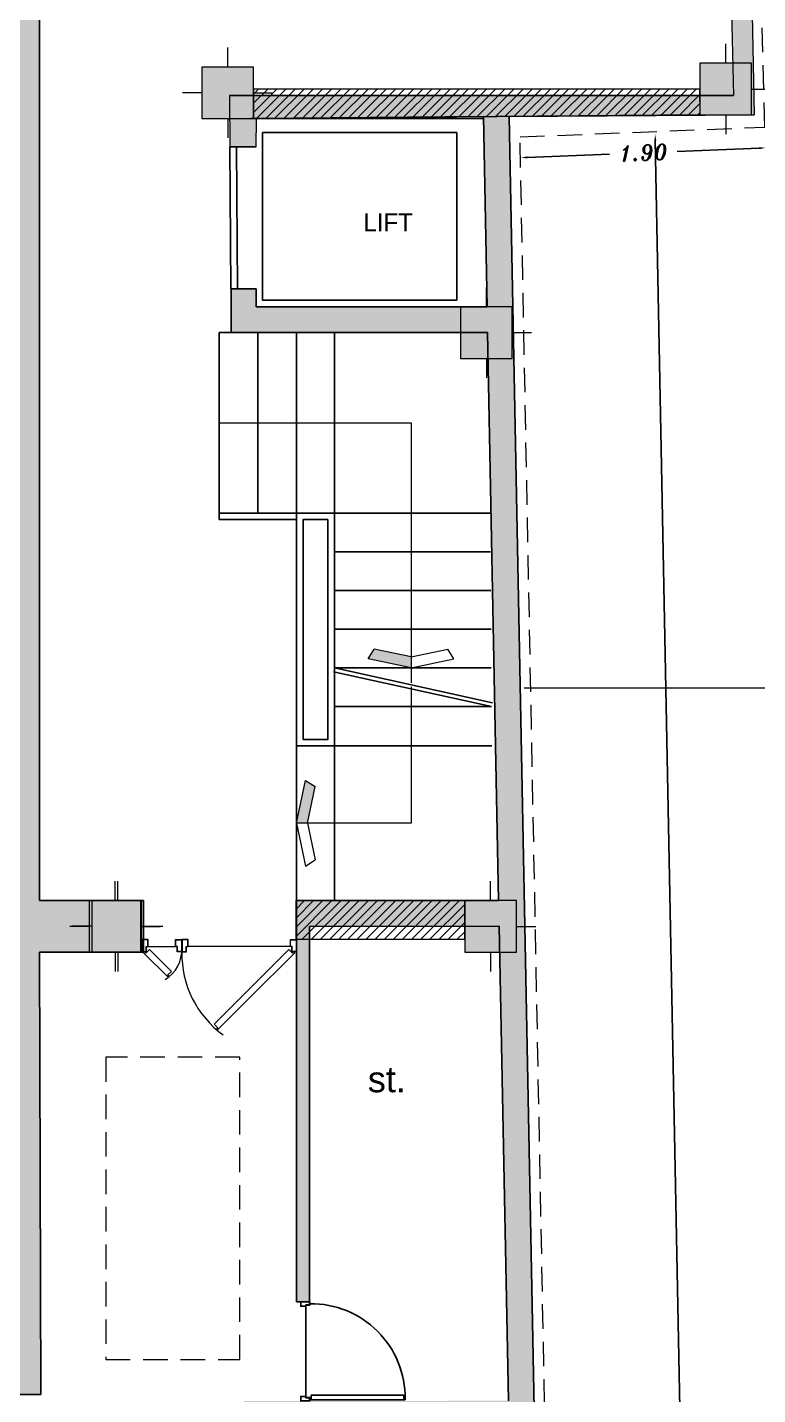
# Model space of a CAD drawing. Header units: inches. Extents: x 70 to 1974, y -315 to 363.
# Drawn here: x 914 to 919.67, y 234 to 244.6 of the extents above; entities that cross this region are included whole.
import ezdxf

# ---------------------------------------------------------------- set-up
doc = ezdxf.new("R2010")
doc.units = ezdxf.units.IN
doc.header["$MEASUREMENT"] = 0
doc.linetypes.add('DASHDOT', pattern=[1, 0.5, -0.25, 0, -0.25])
doc.linetypes.add('DASHED2', pattern=[9.525, 6.35, -3.175])
doc.layers.add('AX', color=7, linetype='Continuous', lineweight=18, true_color=0xb7ad8f)
doc.layers.add('elev', color=8, linetype='Continuous')
for name, color, linetype, lineweight in [('FURN', 155, 'Continuous', 13), ('Furniture Movable', 8, 'Continuous', 9), ('hidden line', 252, 'Continuous', 5), ('LAYER1', 8, 'Continuous', 9)]:
    doc.layers.add(name, color=color, linetype=linetype, lineweight=lineweight)
doc.layers.add('PDF_stair-open-win', color=7, linetype='Continuous', true_color=0x6d6d6d)
doc.styles.add('87', font='comic.ttf')
doc.styles.get("Standard").update_dxf_attribs({"font": 'arial.ttf'})
doc.styles.add('STYLE3', font='italict.shx')
doc.dimstyles.new('mo', dxfattribs={"dimscale": 0.08, "dimtxt": 1.5, "dimasz": 0.6, "dimexe": 1, "dimexo": 1, "dimgap": 1, "dimtad": 0, "dimzin": 1, "dimdsep": 46, "dimtxsty": 'STYLE3', "dimcen": 2.5, "dimse1": 1, "dimse2": 1, "dimclrd": 1, "dimclre": 2, "dimclrt": 1, "dimadec": 0, "dimazin": 0, "dimtm": 1e-09, "dimtfac": 1, "dimtix": 1, "dimtmove": 0, "dimatfit": 1, "dimfxl": 0, "dimtolj": 1, "dimtzin": 0, "dimarcsym": 0})

# ---------------------------------------------------------------- blocks, each defined once
blk = doc.blocks.new('DR100K')
at = {"color": 0}
blk.add_line((-0.046, -0.052), (-0.954, -0.052), dxfattribs=at)
at = {"color": 0, "linetype": 'Continuous'}
for p, q in [((-0.059, -0.573), (-0.059, -0.107)), ((-0.059, -0.107), (-0.02, -0.107)), ((-0.019, -0.107), (-0.019, -0.092)), ((-0.019, -0.092), (-0.011, -0.092)), ((-0.011, -0.092), (-0.011, -0.573)), ((-0.059, -1.039), (-0.059, -0.573)), ((-0.011, -0.573), (-0.011, -1.054)), ((-0.02, -1.039), (-0.059, -1.039)), ((-0.019, -1.054), (-0.019, -1.039)), ((-0.011, -1.054), (-0.019, -1.054))]:
    blk.add_line(p, q, dxfattribs=at)
for points in [[(-0.954, -0.052), (-0.954, 0), (-1, 0), (-1, -0.092), (-0.966, -0.092), (-0.966, -0.052)], [(-0.046, -0.052), (-0.046, 0), (0, 0), (0, -0.092), (-0.034, -0.092), (-0.034, -0.052)], [(-0.956, -0.051), (-0.956, -0.002), (-0.998, -0.002), (-0.998, -0.09), (-0.968, -0.09), (-0.968, -0.051)], [(-0.044, -0.051), (-0.044, -0.002), (-0.002, -0.002), (-0.002, -0.09), (-0.032, -0.09), (-0.032, -0.051)]]:
    blk.add_lwpolyline(points, close=True, dxfattribs=at)
blk.add_arc((-0.029, -0.103), 0.951, 179.3821, 270.6161, dxfattribs=at)
blk = doc.blocks.new('FLASH2')
at = {"linetype": 'Continuous'}
blk.add_hatch(color=0, dxfattribs=at).paths.add_polyline_path([(-0.084, 0), (0, 0), (-0.07, 0.332), (-0.144, 0.285)])
at = {"color": 0, "linetype": 'Continuous'}
for p, q in [((-0.07, 0.332), (-0.144, 0.285)), ((0, 0), (-0.07, 0.332)), ((-0.084, 0), (-0.144, 0.285)), ((-0.084, 0), (-0.144, -0.285)), ((-0.084, 0), (0, 0)), ((0, 0), (-0.07, -0.332)), ((-0.07, -0.332), (-0.144, -0.285))]:
    blk.add_line(p, q, dxfattribs=at)
blk = doc.blocks.new('DBLDR120K')
at = {"linetype": 'Continuous'}
for p, q in [((-1.18, -0.096), (-1.186, -0.102)), ((-1.186, -0.102), (-0.995, -0.293)), ((-1.169, -0.107), (-1.18, -0.096)), ((-1.14, -0.078), (-1.169, -0.107)), ((-0.403, -0.42), (-0.06, -0.078)), ((-0.014, -0.102), (-0.368, -0.455)), ((-0.06, -0.078), (-0.031, -0.107)), ((-0.031, -0.107), (-0.02, -0.096)), ((-0.02, -0.096), (-0.014, -0.102)), ((-1, -0.276), (-0.971, -0.247)), ((-0.989, -0.287), (-1, -0.276)), ((-0.995, -0.293), (-0.989, -0.287)), ((-0.639, -0.657), (-0.403, -0.42)), ((-0.368, -0.455), (-0.615, -0.703)), ((-0.61, -0.686), (-0.639, -0.657)), ((-0.621, -0.697), (-0.61, -0.686)), ((-0.615, -0.703), (-0.621, -0.697))]:
    blk.add_line(p, q, dxfattribs=at)
for p, q in [((-1.152, -0.055), (-0.938, -0.055)), ((-1.14, -0.078), (-0.971, -0.247)), ((-0.048, -0.055), (-0.842, -0.055))]:
    blk.add_line(p, q)
for points in [[(-1.152, -0.055), (-1.152, 0), (-1.2, 0), (-1.2, -0.096), (-1.164, -0.096), (-1.164, -0.055)], [(-0.938, -0.055), (-0.938, 0), (-0.89, 0), (-0.89, -0.096), (-0.926, -0.096), (-0.926, -0.055)], [(-0.842, -0.055), (-0.842, 0), (-0.89, 0), (-0.89, -0.096), (-0.854, -0.096), (-0.854, -0.055)], [(-0.048, -0.055), (-0.048, 0), (0, 0), (0, -0.096), (-0.036, -0.096), (-0.036, -0.055)], [(-1.154, -0.053), (-1.154, -0.002), (-1.198, -0.002), (-1.198, -0.094), (-1.166, -0.094), (-1.166, -0.053)], [(-0.936, -0.053), (-0.936, -0.002), (-0.892, -0.002), (-0.892, -0.094), (-0.924, -0.094), (-0.924, -0.053)], [(-0.844, -0.053), (-0.844, -0.002), (-0.888, -0.002), (-0.888, -0.094), (-0.856, -0.094), (-0.856, -0.053)], [(-0.046, -0.053), (-0.046, -0.002), (-0.002, -0.002), (-0.002, -0.094), (-0.034, -0.094), (-0.034, -0.053)]]:
    blk.add_lwpolyline(points, close=True, dxfattribs=at)
for centre, radius, start, end in [((-1.665, -0.111), 0.776, 8.0415, 8.1907), ((-0.114, -0.111), 0.776, 171.8093, 171.9585), ((-1.154, -0.082), 0.264, 300.4974, 3.1415), ((-0.114, -0.111), 0.776, 178.9285, 233.9661)]:
    blk.add_arc(centre, radius, start, end)
blk = doc.blocks.new('AAAA')
at = {"layer": 'AX'}
h = blk.add_hatch(color=256, dxfattribs=at)
h.dxf.hatch_style = 1
h.paths.add_polyline_path([(0.7, 0.623), (0.3, 0.623), (0.3, 0.223), (0.7, 0.223)])
at = {"layer": 'AX', "linetype": 'DASHDOT'}
for p, q in [((0.5, 0.623), (0.5, 0.773)), ((0.3, 0.423), (0.15, 0.423)), ((0.7, 0.423), (0.85, 0.423)), ((0.5, 0.223), (0.5, 0.073))]:
    blk.add_line(p, q, dxfattribs=at)
at = {"layer": 'AX'}
blk.add_lwpolyline([(0.3, 0.223), (0.7, 0.223), (0.7, 0.623), (0.3, 0.623)], close=True, dxfattribs=at)
blk = doc.blocks.new('*D252')
at = {"color": 1, "lineweight": -2, "transparency": 16777216}
for p, q in [((919.984, 254.235), (920.107, 249.385)), ((920.246, 243.884), (920.123, 248.734))]:
    blk.add_line(p, q, dxfattribs=at)
at = {"color": 1, "transparency": 16777216}
for points in [[(919.992, 254.235), (919.976, 254.235), (919.983, 254.283)], [(920.254, 243.884), (920.238, 243.883), (920.248, 243.836)]]:
    blk.add_solid(points, dxfattribs=at)
at = {"layer": 'Defpoints', "color": 0, "transparency": 16777216}
for p in [(919.458, 254.27), (920.248, 243.836), (919.723, 243.822)]:
    blk.add_point(p, dxfattribs=at)
at = {"color": 1, "transparency": 16777216, "insert": (920.115, 249.059), "char_height": 0.12, "attachment_point": 5, "rotation": 271.4511, "style": 'STYLE3'}
blk.add_mtext('\\A1;10.45', dxfattribs=at)
blk = doc.blocks.new('*D253')
at = {"color": 1, "lineweight": -2, "transparency": 16777216}
for p, q in [((919.681, 243.66), (919.043, 243.634)), ((917.88, 243.588), (918.518, 243.613))]:
    blk.add_line(p, q, dxfattribs=at)
at = {"color": 1, "transparency": 16777216}
for points in [[(919.681, 243.668), (919.682, 243.652), (919.729, 243.662)], [(917.879, 243.596), (917.88, 243.58), (917.832, 243.586)]]:
    blk.add_solid(points, dxfattribs=at)
at = {"layer": 'Defpoints', "color": 0, "transparency": 16777216}
for p in [(917.825, 243.747), (919.723, 243.822), (917.832, 243.586)]:
    blk.add_point(p, dxfattribs=at)
at = {"color": 1, "transparency": 16777216, "insert": (918.78, 243.624), "char_height": 0.12, "attachment_point": 5, "rotation": 2.2821, "style": 'STYLE3'}
blk.add_mtext('\\A1;1.90', dxfattribs=at)
blk = doc.blocks.new('*D260')
at = {"color": 1, "lineweight": -2, "transparency": 16777216}
for p, q in [((918.874, 243.718), (919.243, 224.627)), ((919.625, 204.861), (919.256, 223.952))]:
    blk.add_line(p, q, dxfattribs=at)
at = {"color": 1, "transparency": 16777216}
for points in [[(918.882, 243.718), (918.866, 243.718), (918.873, 243.766)], [(919.633, 204.861), (919.617, 204.861), (919.625, 204.813)]]:
    blk.add_solid(points, dxfattribs=at)
at = {"layer": 'Defpoints', "color": 0, "transparency": 16777216}
for p in [(917.824, 243.746), (918.577, 204.793), (919.625, 204.813)]:
    blk.add_point(p, dxfattribs=at)
at = {"color": 1, "transparency": 16777216, "insert": (919.249, 224.29), "char_height": 0.12, "attachment_point": 5, "rotation": 271.1065, "style": 'STYLE3'}
blk.add_mtext('\\A1;38.96', dxfattribs=at)
blk = doc.blocks.new('st2')
at = {"layer": 'AX', "linetype": 'Continuous'}
h = blk.add_hatch(dxfattribs=at)
h.set_pattern_fill('ANSI31', color=256, scale=0.4)
h.set_pattern_definition([(45, (124.16598, -0.000646), (-0.035355339, 0.035355339), [])])
h.paths.add_polyline_path([(374.5, 64.323), (374.5, 64.323), (371.038, 64.323), (371.038, 64.095), (374.5, 64.123)])
h = blk.add_hatch(dxfattribs=at)
h.set_pattern_fill('ANSI31', color=256, scale=0.4)
h.paths.add_polyline_path([(371.365, 58.031), (371.365, 57.731), (372.677, 57.731), (372.677, 58.031)])
for p, q in [((372.813, 64.095), (371.013, 64.095)), ((374.5, 64.123), (371.038, 64.095))]:
    blk.add_line(p, q)
blk.add_line((371.365, 58.031), (371.365, 57.731), dxfattribs=at)
blk.add_lwpolyline([(374.5, 64.323), (371.038, 64.323), (371.038, 64.095), (374.502, 64.123)], close=True, dxfattribs=at)
for points in [[(370.165, 58.031), (370.165, 57.731)], [(371.365, 57.731), (372.677, 57.731), (372.677, 58.031), (371.365, 58.031)]]:
    blk.add_lwpolyline(points, dxfattribs=at)
for p in [(374.2, 63.9), (370.338, 63.871), (372.344, 62.012), (369.464, 57.408), (372.377, 57.408)]:
    blk.add_blockref('AAAA', p, dxfattribs=at)

msp = doc.modelspace()

# ---------------------------------------------------------------- hatches: boundary and pattern name
h = msp.add_hatch(color=156)
h.dxf.hatch_style = 1
h.paths.add_polyline_path([(919.45657, 253.16385), (919.25679, 253.15245), (919.31772, 250.68949), (918.70048, 250.68949), (918.70048, 250.48949), (919.32267, 250.48949), (919.48152, 244.06805), (915.57195, 244.06805), (915.57482, 243.66919), (915.77482, 243.66919), (915.77817, 243.89027), (917.54118, 243.9046), (917.56977, 242.43068), (915.77877, 242.43068), (915.77877, 242.56919), (915.58371, 242.56919), (915.58371, 242.23068), (917.57364, 242.23068), (917.65905, 237.82674), (916.09167, 237.82574), (916.09168, 234.71607), (916.19168, 234.71612), (916.19167, 237.62579), (917.66293, 237.62674), (917.73428, 233.94764), (915.68277, 233.94661), (915.68277, 232.49513), (915.78277, 232.49513), (915.78277, 233.84666), (917.73622, 233.84764), (917.74584, 233.35186), (917.2516, 233.35186), (917.25497, 232.85186), (917.75553, 232.85186), (917.75359, 232.95186), (917.35429, 232.95186), (917.35227, 233.25186), (917.74778, 233.25186), (917.80532, 230.28493), (915.79817, 230.28493), (915.79817, 230.82636), (915.69817, 230.82636), (915.69817, 230.08493), (918.00923, 230.08493), (917.74118, 243.90643), (919.64049, 243.91841)])
h.paths.add_polyline_path([(915.68323, 252.94863), (915.48323, 252.93722), (915.48323, 251.59662), (914.4588, 251.59662), (914.4588, 251.39662), (915.58323, 251.39662), (915.58323, 246.26805), (914.09817, 246.26805), (914.09817, 246.16805), (912.68323, 246.16805), (912.68323, 246.86805), (912.58323, 246.86805), (912.58323, 246.06805), (915.78323, 246.06805), (915.78323, 250.48949), (916.30048, 250.48949), (916.30048, 250.68949), (915.68323, 250.68949)])
h.paths.add_polyline_path([(912.68323, 252.77752), (911.68236, 252.72043), (911.68236, 252.5201), (912.58323, 252.57149), (912.58323, 247.90801), (912.68323, 247.90801)])
h.paths.add_polyline_path([(910.48236, 252.65199), (909.38972, 252.58966), (908.61073, 233.99661), (909.28717, 233.99726), (909.29234, 234.19726), (908.76935, 234.19219), (909.23243, 244.56805), (912.69516, 244.56805), (912.69516, 244.66805), (909.82712, 244.66805), (909.82712, 246.16805), (911.28323, 246.16805), (911.28323, 245.46805), (911.38323, 245.46805), (911.38323, 246.89879), (911.28323, 246.89879), (911.28323, 246.26805), (909.29928, 246.26805), (909.37059, 247.66805), (911.38323, 247.66805), (911.38323, 248.26805), (911.58323, 248.26805), (911.58323, 248.36805), (911.28323, 248.36805), (911.28323, 247.76805), (909.37504, 247.76805), (909.58148, 252.40028), (910.48236, 252.45166)])
h.paths.add_polyline_path([(909.72706, 246.16805), (909.72706, 245.41805), (909.26586, 245.41805), (909.29482, 246.16805)], flags=16)
h.paths.add_polyline_path([(909.72706, 245.31805), (909.72706, 244.66805), (909.23689, 244.66805), (909.26199, 245.31805)], flags=16)
h.paths.add_polyline_path([(914.09817, 244.86805), (913.89817, 244.86805), (913.90867, 234.19715), (913.01486, 234.1967), (913.00917, 233.99726), (914.10867, 233.99726), (914.09817, 237.42662), (914.90458, 237.42662), (914.90458, 237.82662), (914.09817, 237.82662)])

# ---------------------------------------------------------------- linework, layer by layer
for p, q in [((914.09817, 237.82662), (914.09817, 244.86805)), ((919.48152, 244.06805), (915.57195, 244.06805)), ((917.54118, 243.9046), (915.77817, 243.89027)), ((917.56977, 242.43068), (917.54118, 243.9046)), ((919.64049, 243.91841), (917.74118, 243.90643)), ((917.74118, 243.90643), (918.49805, 204.88015)), ((915.77877, 243.66919), (915.57482, 243.66919)), ((915.58371, 242.56919), (915.58371, 242.23068)), ((915.77877, 242.56919), (915.58371, 242.56919)), ((915.77877, 242.56919), (915.77877, 242.43068)), ((917.56977, 242.43068), (915.77877, 242.43068)), ((917.57364, 242.23068), (915.58371, 242.23068)), ((917.65905, 237.82674), (917.57364, 242.23068)), ((914.90458, 237.82662), (914.09817, 237.82662)), ((914.90458, 237.82662), (914.90458, 237.42662)), ((917.65905, 237.82674), (916.09167, 237.82574)), ((916.09168, 234.71607), (916.09167, 237.82574)), ((917.66293, 237.62674), (916.19167, 237.62579)), ((916.19168, 234.71612), (916.19167, 237.62579)), ((914.10867, 233.99726), (914.09817, 237.42662)), ((914.90458, 237.42662), (914.09817, 237.42662)), ((916.19168, 234.71612), (916.09132, 234.71607)), ((913.00917, 233.99726), (914.10867, 233.99726))]:
    msp.add_line(p, q)
msp.add_lwpolyline([(917.73428, 233.94764), (917.66293, 237.62674)])
at = {"layer": 'elev'}
for p, q in [((915.57482, 243.66919), (915.58272, 242.56919)), ((915.62482, 243.66954), (915.63272, 242.56954)), ((915.78371, 242.23068), (915.49167, 242.23043)), ((915.49167, 242.23043), (915.49167, 240.83056)), ((915.79167, 242.23043), (915.79167, 240.83056)), ((916.09167, 242.23043), (916.09167, 240.83056)), ((916.38517, 242.23068), (916.38517, 240.83068)), ((916.09167, 240.83056), (915.49167, 240.83056)), ((915.49167, 240.83056), (915.49167, 240.78056)), ((916.09167, 240.78056), (915.49167, 240.78056)), ((917.59411, 240.83068), (916.09167, 240.83068)), ((917.59602, 240.53068), (916.38517, 240.53068)), ((917.59793, 240.23068), (916.38517, 240.23068)), ((917.59984, 239.93068), (916.38517, 239.93068)), ((916.37842, 239.60086), (917.60366, 239.33068)), ((917.60175, 239.63068), (916.38517, 239.63068)), ((916.3856, 239.62999), (917.61083, 239.35981)), ((917.60366, 239.33068), (916.38517, 239.33068)), ((917.6056, 239.02671), (916.09167, 239.02601)), ((916.09167, 239.02596), (916.09167, 237.82608)), ((916.38517, 239.0262), (916.38517, 237.8262))]:
    msp.add_line(p, q, dxfattribs=at)
for points in [[(915.82817, 243.78068), (917.33407, 243.78068), (917.33407, 242.48068), (915.82817, 242.48068)], [(916.38517, 240.83068), (916.09167, 240.83068), (916.09167, 239.02596), (916.38517, 239.02596)], [(916.33517, 240.78068), (916.14167, 240.78068), (916.14167, 239.07596), (916.33517, 239.07596)]]:
    msp.add_lwpolyline(points, close=True, dxfattribs=at)
msp.add_lwpolyline([(916.09167, 239.02596), (916.38517, 239.02596), (916.38517, 239.0262)], dxfattribs=at)
at = {"layer": 'Furniture Movable', "color": 0}
for p, q in [((919.45657, 253.16385), (919.64049, 243.91841)), ((919.32267, 250.48949), (919.48152, 244.06805)), ((915.57195, 244.06805), (915.57482, 243.66919)), ((915.77817, 243.89027), (915.77482, 243.66919))]:
    msp.add_line(p, q, dxfattribs=at)
at = {"layer": 'hidden line', "color": 251, "linetype": 'DASHED2', "ltscale": 0.03, "true_color": 0x636466}
msp.add_lwpolyline([(900.26986, 189.91512), (910.98578, 189.64698), (918.33736, 189.61478), (918.56036, 203.76342), (918.57796, 204.88033), (917.82513, 243.74679), (919.72285, 243.82242), (919.4582, 254.26991), (909.36304, 254.58249), (908.10678, 224.5981), (901.7401, 223.94583), (901.93573, 220.65164), (900.94013, 220.55791), (900.56559, 207.22164), (900.17989, 189.91737)], dxfattribs=at)
at = {"layer": 'hidden line', "linetype": 'DASHED2', "ltscale": 0.03}
msp.add_lwpolyline([(915.65058, 236.61239), (914.61127, 236.61239), (914.61127, 234.26829), (915.65058, 234.26829)], close=True, dxfattribs=at)
at = {"layer": 'LAYER1', "color": 156}
for p, q in [((915.49167, 241.53049), (916.97944, 241.53049)), ((916.97944, 241.53049), (916.97944, 239.51526)), ((916.97944, 239.48437), (916.97944, 238.4262)), ((916.97944, 238.4262), (916.09167, 238.4262))]:
    msp.add_line(p, q, dxfattribs=at)
at = {"layer": 'PDF_stair-open-win', "lineweight": 9}
msp.add_line((917.85719, 239.47451), (929.12898, 239.47451), dxfattribs=at)

# ---------------------------------------------------------------- block references
msp.add_blockref('st2', (544.72007, 179.79497))
at = {"layer": 'AX', "linetype": 'Continuous'}
msp.add_blockref('AAAA', (914.20417, 237.20338), dxfattribs=at)
at = {"layer": 'elev', "xscale": -0.7692603617165097, "yscale": 0.7692603617165097, "zscale": 0.7692603617165097, "rotation": 89.99999999952287}
msp.add_blockref('DR100K', (916.12364, 233.94681), dxfattribs=at)
at = {"layer": 'FURN', "linetype": 'ByBlock', "rotation": 0.003832469982088714}
msp.add_blockref('DBLDR120K', (916.09166, 237.52419), dxfattribs=at)
at = {"layer": 'LAYER1', "color": 156, "xscale": -1, "rotation": 90}
msp.add_blockref('FLASH2', (916.97944, 239.63068), dxfattribs=at)
at = {"layer": 'LAYER1', "color": 156, "xscale": -1}
msp.add_blockref('FLASH2', (916.09167, 238.42602), dxfattribs=at)

# ---------------------------------------------------------------- texts
at = {"insert": (916.60985, 243.15389), "char_height": 0.14, "attachment_point": 1, "style": '87'}
msp.add_mtext_dynamic_manual_height_columns('LIFT', width=0.2453243, gutter_width=0.7, heights=[0], dxfattribs=at)
at = {"insert": (916.64443, 236.53989), "char_height": 0.2, "attachment_point": 1}
msp.add_mtext_dynamic_manual_height_columns('st.', width=0.8488508, gutter_width=1, heights=[0], dxfattribs=at)

# ---------------------------------------------------------------- dimensions: what is measured, and where the dimension line sits
for p1, p2, distance, picture, middle in [((919.4582, 254.26991), (919.72285, 243.82242), 0.52485, '*D252', (920.11521, 249.05945)), ((919.72285, 243.82242), (917.82513, 243.74679), 0.16087, '*D253', (918.7804, 243.62386))]:
    dim = msp.add_aligned_dim(p1=p1, p2=p2, distance=distance, dimstyle='mo', override={"dimfxl": 150, "dimfxlon": 1, "dimarcsym": 1})
    dim.commit()
    dim.dimension.update_dxf_attribs({"geometry": picture, "text_midpoint": middle})
at = {"color": 1}
dim = msp.add_aligned_dim(p1=(917.82422, 243.74563), p2=(918.57658, 204.7929), distance=1.04909, dimstyle='mo', dxfattribs=at)
dim.commit()
dim.dimension.update_dxf_attribs({"geometry": '*D260', "text_midpoint": (919.2493, 224.28952)})

doc.saveas('drawing.dxf')
